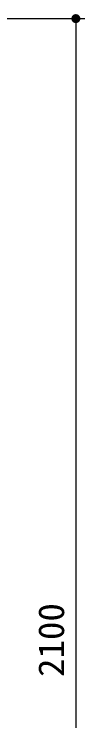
# Model space of a CAD drawing. Units: millimetres, scale not verified. Extents: x -4455 to 4455, y -3150 to 3150.
# Drawn here: x -936 to -818, y 251 to 1434 of the extents above; entities that cross this region are included whole.
import ezdxf
from ezdxf.enums import TextEntityAlignment as Align

# ---------------------------------------------------------------- set-up
doc = ezdxf.new("R2010")
doc.units = ezdxf.units.MM
doc.header["$LTSCALE"] = 20
doc.layers.add('0-3_SUNPOU', color=1, linetype='Continuous', lineweight=25)
doc.styles.add('ＭＳ ゴシック', font='')
doc.styles.get('ＭＳ ゴシック').set_extended_font_data('MS Gothic')

# ---------------------------------------------------------------- blocks, each defined once
blk = doc.blocks.new('M1')
at = {"layer": '0-3_SUNPOU'}
blk.add_line((-5, 0), (-38.58, 0), dxfattribs=at)
for points in [[(0, 0), (-5, 0), (-4.96, 0.63)], [(0, 0), (-4.96, -0.63), (-5, 0)], [(0, 0), (-4.96, 0.63), (-4.84, 1.24)], [(0, 0), (-4.84, -1.24), (-4.96, -0.63)], [(0, 0), (-4.84, 1.24), (-4.65, 1.84)], [(0, 0), (-4.65, -1.84), (-4.84, -1.24)], [(0, 0), (-4.65, 1.84), (-4.38, 2.41)], [(0, 0), (-4.38, -2.41), (-4.65, -1.84)], [(0, 0), (-4.38, 2.41), (-4.05, 2.94)], [(0, 0), (-4.05, -2.94), (-4.38, -2.41)], [(0, 0), (-4.05, 2.94), (-3.64, 3.42)], [(0, 0), (-3.64, -3.42), (-4.05, -2.94)], [(0, 0), (-3.64, 3.42), (-3.19, 3.85)], [(0, 0), (-3.19, -3.85), (-3.64, -3.42)], [(0, 0), (-3.19, 3.85), (-2.68, 4.22)], [(0, 0), (-2.68, -4.22), (-3.19, -3.85)], [(0, 0), (-2.68, 4.22), (-2.13, 4.52)], [(0, 0), (-2.13, -4.52), (-2.68, -4.22)], [(0, 0), (-2.13, 4.52), (-1.55, 4.76)], [(0, 0), (-1.55, -4.76), (-2.13, -4.52)], [(0, 0), (-1.55, 4.76), (-0.94, 4.91)], [(0, 0), (-0.94, -4.91), (-1.55, -4.76)], [(0, 0), (-0.94, 4.91), (-0.31, 4.99)], [(0, 0), (-0.31, -4.99), (-0.94, -4.91)], [(0, 0), (-0.31, 4.99), (0.31, 4.99)], [(0, 0), (0.31, -4.99), (-0.31, -4.99)], [(0, 0), (0.31, 4.99), (0.94, 4.91)], [(0, 0), (0.94, 4.91), (1.55, 4.76)], [(0, 0), (1.55, 4.76), (2.13, 4.52)], [(0, 0), (2.13, 4.52), (2.68, 4.22)], [(0, 0), (2.68, 4.22), (3.19, 3.85)], [(0, 0), (3.19, 3.85), (3.64, 3.42)], [(0, 0), (3.64, 3.42), (4.05, 2.94)], [(0, 0), (4.05, 2.94), (4.38, 2.41)], [(0, 0), (4.38, 2.41), (4.65, 1.84)], [(0, 0), (4.65, 1.84), (4.84, 1.24)], [(0, 0), (4.84, 1.24), (4.96, 0.63)], [(0, 0), (4.96, 0.63), (5, 0)], [(0, 0), (0.94, -4.91), (0.31, -4.99)], [(0, 0), (1.55, -4.76), (0.94, -4.91)], [(0, 0), (2.13, -4.52), (1.55, -4.76)], [(0, 0), (2.68, -4.22), (2.13, -4.52)], [(0, 0), (3.19, -3.85), (2.68, -4.22)], [(0, 0), (3.64, -3.42), (3.19, -3.85)], [(0, 0), (4.05, -2.94), (3.64, -3.42)], [(0, 0), (4.38, -2.41), (4.05, -2.94)], [(0, 0), (4.65, -1.84), (4.38, -2.41)], [(0, 0), (4.84, -1.24), (4.65, -1.84)], [(0, 0), (4.96, -0.63), (4.84, -1.24)], [(0, 0), (5, 0), (4.96, -0.63)]]:
    blk.add_solid(points, dxfattribs=at)

msp = doc.modelspace()

# ---------------------------------------------------------------- linework, layer by layer
at = {"layer": '0-3_SUNPOU'}
for p, q in [((-1372.32, 1426.62), (-817.64, 1426.62)), ((-832.64, 1396.62), (-832.64, -643.38))]:
    msp.add_line(p, q, dxfattribs=at)

# ---------------------------------------------------------------- block references
at = {"layer": '0-3_SUNPOU', "xscale": 1.5, "yscale": 1.5, "rotation": 90}
msp.add_blockref('M1', (-832.64, 1426.62), dxfattribs=at)

# ---------------------------------------------------------------- texts
at = {"layer": '0-3_SUNPOU', "color": 3, "style": 'ＭＳ ゴシック', "width": 1.05}
msp.add_text('2100', height=43.3, rotation=90, dxfattribs=at).set_placement((-839.32, 324.12), align=Align.BOTTOM_LEFT)

doc.saveas('drawing.dxf')
